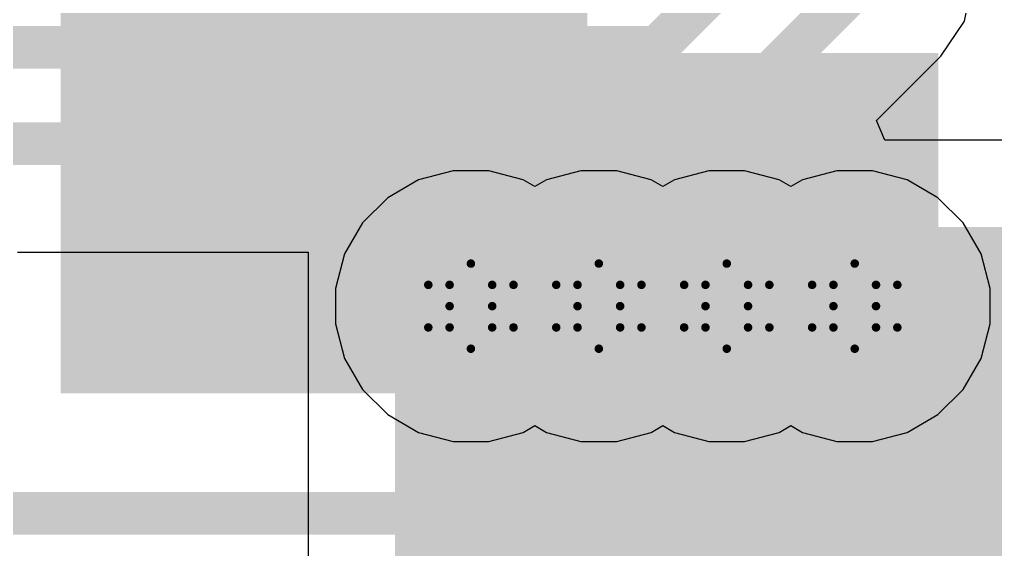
# Model space of a CAD drawing. Header units: inches. Extents: x -3 to 5437, y -3 to 5435.
# Drawn here: x 67.88 to 73.7, y 11.97 to 15.13 of the extents above; entities that cross this region are included whole.
import ezdxf

# ---------------------------------------------------------------- set-up
doc = ezdxf.new("R2010")
doc.units = ezdxf.units.IN
for name, color, linetype in [('Bottom Layer', 5, 'Continuous'), ('Bottom Solder', 6, 'Continuous'), ('Drill Drawing', 1, 'Continuous'), ('GND', 16, 'Continuous'), ('PWR', 76, 'Continuous'), ('Top Layer', 1, 'Continuous'), ('Top Solder', 216, 'Continuous'), ('Via Holes', 16, 'Continuous')]:
    doc.layers.add(name, color=color, linetype=linetype)

msp = doc.modelspace()

# ---------------------------------------------------------------- hatches: boundary and pattern name
at = {"layer": 'Bottom Layer'}
for points in [[(68.1228, 12.9032), (71.2613, 12.9032), (71.2613, 17.399), (68.1228, 17.399)], [(68.1228, 12.9032), (73.3552, 12.9032), (73.3552, 14.9352), (68.1228, 14.9352)]]:
    msp.add_hatch(color=5, dxfattribs=at).paths.add_polyline_path(points)
h = msp.add_hatch(color=5, dxfattribs=at)
edge = h.paths.add_edge_path()
edge.add_arc((70.5678, 13.4242), 0.3, 0, 360)
h = msp.add_hatch(color=5, dxfattribs=at)
edge = h.paths.add_edge_path()
edge.add_arc((71.3305, 13.4242), 0.3, 0, 360)
h = msp.add_hatch(color=5, dxfattribs=at)
edge = h.paths.add_edge_path()
edge.add_arc((72.0932, 13.4242), 0.3, 0, 360)
h = msp.add_hatch(color=5, dxfattribs=at)
edge = h.paths.add_edge_path()
edge.add_arc((72.856, 13.4242), 0.3, 0, 360)
at = {"layer": 'Bottom Solder'}
h = msp.add_hatch(color=6, dxfattribs=at)
edge = h.paths.add_edge_path()
edge.add_arc((70.5678, 13.4242), 0.15, 0, 360)
h = msp.add_hatch(color=6, dxfattribs=at)
edge = h.paths.add_edge_path()
edge.add_arc((71.3305, 13.4242), 0.15, 0, 360)
h = msp.add_hatch(color=6, dxfattribs=at)
edge = h.paths.add_edge_path()
edge.add_arc((72.0932, 13.4242), 0.15, 0, 360)
h = msp.add_hatch(color=6, dxfattribs=at)
edge = h.paths.add_edge_path()
edge.add_arc((72.856, 13.4242), 0.15, 0, 360)
at = {"layer": 'GND'}
h = msp.add_hatch(color=16, dxfattribs=at)
edge = h.paths.add_edge_path()
edge.add_arc((70.5678, 13.4242), 0.3, 0, 360)
h = msp.add_hatch(color=16, dxfattribs=at)
edge = h.paths.add_edge_path()
edge.add_arc((71.3305, 13.4242), 0.3, 0, 360)
h = msp.add_hatch(color=16, dxfattribs=at)
edge = h.paths.add_edge_path()
edge.add_arc((72.0932, 13.4242), 0.3, 0, 360)
h = msp.add_hatch(color=16, dxfattribs=at)
edge = h.paths.add_edge_path()
edge.add_arc((72.856, 13.4242), 0.3, 0, 360)
at = {"layer": 'PWR'}
h = msp.add_hatch(color=76, dxfattribs=at)
edge = h.paths.add_edge_path()
edge.add_arc((70.5678, 13.4242), 0.3, 0, 360)
h = msp.add_hatch(color=76, dxfattribs=at)
edge = h.paths.add_edge_path()
edge.add_arc((71.3305, 13.4242), 0.3, 0, 360)
h = msp.add_hatch(color=76, dxfattribs=at)
edge = h.paths.add_edge_path()
edge.add_arc((72.0932, 13.4242), 0.3, 0, 360)
h = msp.add_hatch(color=76, dxfattribs=at)
edge = h.paths.add_edge_path()
edge.add_arc((72.856, 13.4242), 0.3, 0, 360)
at = {"layer": 'Top Layer'}
msp.add_hatch(color=1, dxfattribs=at).paths.add_polyline_path([(70.1148, 11.2531), (77.4072, 11.2531), (77.4072, 13.8964), (70.1148, 13.8964)])
h = msp.add_hatch(color=1, dxfattribs=at)
edge = h.paths.add_edge_path()
edge.add_arc((70.5678, 13.4242), 0.3, 0, 360)
h = msp.add_hatch(color=1, dxfattribs=at)
edge = h.paths.add_edge_path()
edge.add_arc((71.3305, 13.4242), 0.3, 0, 360)
h = msp.add_hatch(color=1, dxfattribs=at)
edge = h.paths.add_edge_path()
edge.add_arc((72.0932, 13.4242), 0.3, 0, 360)
h = msp.add_hatch(color=1, dxfattribs=at)
edge = h.paths.add_edge_path()
edge.add_arc((72.856, 13.4242), 0.3, 0, 360)
at = {"layer": 'Top Solder'}
h = msp.add_hatch(color=216, dxfattribs=at)
edge = h.paths.add_edge_path()
edge.add_arc((70.5678, 13.4242), 0.15, 0, 360)
h = msp.add_hatch(color=216, dxfattribs=at)
edge = h.paths.add_edge_path()
edge.add_arc((71.3305, 13.4242), 0.15, 0, 360)
h = msp.add_hatch(color=216, dxfattribs=at)
edge = h.paths.add_edge_path()
edge.add_arc((72.0932, 13.4242), 0.15, 0, 360)
h = msp.add_hatch(color=216, dxfattribs=at)
edge = h.paths.add_edge_path()
edge.add_arc((72.856, 13.4242), 0.15, 0, 360)
at = {"layer": 'Via Holes'}
h = msp.add_hatch(color=7, dxfattribs=at)
edge = h.paths.add_edge_path()
edge.add_arc((70.5678, 13.4242), 0.15, 0, 360)
h = msp.add_hatch(color=7, dxfattribs=at)
edge = h.paths.add_edge_path()
edge.add_arc((71.3305, 13.4242), 0.15, 0, 360)
h = msp.add_hatch(color=7, dxfattribs=at)
edge = h.paths.add_edge_path()
edge.add_arc((72.0932, 13.4242), 0.15, 0, 360)
h = msp.add_hatch(color=7, dxfattribs=at)
edge = h.paths.add_edge_path()
edge.add_arc((72.856, 13.4242), 0.15, 0, 360)

# ---------------------------------------------------------------- linework, layer by layer
at = {"layer": 'Bottom Layer'}
msp.add_lwpolyline([(58.5065, 12.1885, 0.254, 0.254, 0), (97.2192, 12.1885, 0.254, 0.254, 0)], format="xyseb", dxfattribs=at)
at = {"layer": 'Drill Drawing'}
for points in [[(70.4408, 13.5512, 0.0508, 0.0508, 0), (70.5678, 13.6782, 0.0508, 0.0508, 0)], [(70.5678, 13.6782, 0.0508, 0.0508, 0), (70.6948, 13.5512, 0.0508, 0.0508, 0)], [(71.2035, 13.5512, 0.0508, 0.0508, 0), (71.3305, 13.6782, 0.0508, 0.0508, 0)], [(71.3305, 13.6782, 0.0508, 0.0508, 0), (71.4575, 13.5512, 0.0508, 0.0508, 0)], [(71.9662, 13.5512, 0.0508, 0.0508, 0), (72.0932, 13.6782, 0.0508, 0.0508, 0)], [(72.0932, 13.6782, 0.0508, 0.0508, 0), (72.2202, 13.5512, 0.0508, 0.0508, 0)], [(72.729, 13.5512, 0.0508, 0.0508, 0), (72.856, 13.6782, 0.0508, 0.0508, 0)], [(72.856, 13.6782, 0.0508, 0.0508, 0), (72.983, 13.5512, 0.0508, 0.0508, 0)], [(70.3138, 13.5512, 0.0508, 0.0508, 0), (70.4408, 13.4242, 0.0508, 0.0508, 0)], [(70.3138, 13.5512, 0.0508, 0.0508, 0), (70.4408, 13.5512, 0.0508, 0.0508, 0)], [(70.6948, 13.5512, 0.0508, 0.0508, 0), (70.8218, 13.5512, 0.0508, 0.0508, 0)], [(70.6948, 13.4242, 0.0508, 0.0508, 0), (70.8218, 13.5512, 0.0508, 0.0508, 0)], [(71.0765, 13.5512, 0.0508, 0.0508, 0), (71.2035, 13.4242, 0.0508, 0.0508, 0)], [(71.0765, 13.5512, 0.0508, 0.0508, 0), (71.2035, 13.5512, 0.0508, 0.0508, 0)], [(71.4575, 13.5512, 0.0508, 0.0508, 0), (71.5845, 13.5512, 0.0508, 0.0508, 0)], [(71.4575, 13.4242, 0.0508, 0.0508, 0), (71.5845, 13.5512, 0.0508, 0.0508, 0)], [(71.8392, 13.5512, 0.0508, 0.0508, 0), (71.9662, 13.4242, 0.0508, 0.0508, 0)], [(71.8392, 13.5512, 0.0508, 0.0508, 0), (71.9662, 13.5512, 0.0508, 0.0508, 0)], [(72.2202, 13.5512, 0.0508, 0.0508, 0), (72.3472, 13.5512, 0.0508, 0.0508, 0)], [(72.2202, 13.4242, 0.0508, 0.0508, 0), (72.3472, 13.5512, 0.0508, 0.0508, 0)], [(72.602, 13.5512, 0.0508, 0.0508, 0), (72.729, 13.4242, 0.0508, 0.0508, 0)], [(72.602, 13.5512, 0.0508, 0.0508, 0), (72.729, 13.5512, 0.0508, 0.0508, 0)], [(72.983, 13.5512, 0.0508, 0.0508, 0), (73.11, 13.5512, 0.0508, 0.0508, 0)], [(72.983, 13.4242, 0.0508, 0.0508, 0), (73.11, 13.5512, 0.0508, 0.0508, 0)], [(70.3138, 13.2972, 0.0508, 0.0508, 0), (70.4408, 13.4242, 0.0508, 0.0508, 0)], [(70.6948, 13.4242, 0.0508, 0.0508, 0), (70.8218, 13.2972, 0.0508, 0.0508, 0)], [(71.0765, 13.2972, 0.0508, 0.0508, 0), (71.2035, 13.4242, 0.0508, 0.0508, 0)], [(71.4575, 13.4242, 0.0508, 0.0508, 0), (71.5845, 13.2972, 0.0508, 0.0508, 0)], [(71.8392, 13.2972, 0.0508, 0.0508, 0), (71.9662, 13.4242, 0.0508, 0.0508, 0)], [(72.2202, 13.4242, 0.0508, 0.0508, 0), (72.3472, 13.2972, 0.0508, 0.0508, 0)], [(72.602, 13.2972, 0.0508, 0.0508, 0), (72.729, 13.4242, 0.0508, 0.0508, 0)], [(72.983, 13.4242, 0.0508, 0.0508, 0), (73.11, 13.2972, 0.0508, 0.0508, 0)], [(70.3138, 13.2972, 0.0508, 0.0508, 0), (70.4408, 13.2972, 0.0508, 0.0508, 0)], [(70.4408, 13.2972, 0.0508, 0.0508, 0), (70.5678, 13.1702, 0.0508, 0.0508, 0)], [(70.5678, 13.1702, 0.0508, 0.0508, 0), (70.6948, 13.2972, 0.0508, 0.0508, 0)], [(70.6948, 13.2972, 0.0508, 0.0508, 0), (70.8218, 13.2972, 0.0508, 0.0508, 0)], [(71.0765, 13.2972, 0.0508, 0.0508, 0), (71.2035, 13.2972, 0.0508, 0.0508, 0)], [(71.2035, 13.2972, 0.0508, 0.0508, 0), (71.3305, 13.1702, 0.0508, 0.0508, 0)], [(71.3305, 13.1702, 0.0508, 0.0508, 0), (71.4575, 13.2972, 0.0508, 0.0508, 0)], [(71.4575, 13.2972, 0.0508, 0.0508, 0), (71.5845, 13.2972, 0.0508, 0.0508, 0)], [(71.8392, 13.2972, 0.0508, 0.0508, 0), (71.9662, 13.2972, 0.0508, 0.0508, 0)], [(71.9662, 13.2972, 0.0508, 0.0508, 0), (72.0932, 13.1702, 0.0508, 0.0508, 0)], [(72.0932, 13.1702, 0.0508, 0.0508, 0), (72.2202, 13.2972, 0.0508, 0.0508, 0)], [(72.2202, 13.2972, 0.0508, 0.0508, 0), (72.3472, 13.2972, 0.0508, 0.0508, 0)], [(72.602, 13.2972, 0.0508, 0.0508, 0), (72.729, 13.2972, 0.0508, 0.0508, 0)], [(72.729, 13.2972, 0.0508, 0.0508, 0), (72.856, 13.1702, 0.0508, 0.0508, 0)], [(72.856, 13.1702, 0.0508, 0.0508, 0), (72.983, 13.2972, 0.0508, 0.0508, 0)], [(72.983, 13.2972, 0.0508, 0.0508, 0), (73.11, 13.2972, 0.0508, 0.0508, 0)]]:
    msp.add_lwpolyline(points, format="xyseb", dxfattribs=at)
for points in [[(70.5551, 13.6782, 0.0254, 0.0254, 1), (70.5805, 13.6782, 0.0254, 0.0254, 1)], [(70.5551, 13.6782, 0.0254, 0.0254, 1), (70.5805, 13.6782, 0.0254, 0.0254, 1)], [(71.3178, 13.6782, 0.0254, 0.0254, 1), (71.3432, 13.6782, 0.0254, 0.0254, 1)], [(71.3178, 13.6782, 0.0254, 0.0254, 1), (71.3432, 13.6782, 0.0254, 0.0254, 1)], [(72.0805, 13.6782, 0.0254, 0.0254, 1), (72.1059, 13.6782, 0.0254, 0.0254, 1)], [(72.0805, 13.6782, 0.0254, 0.0254, 1), (72.1059, 13.6782, 0.0254, 0.0254, 1)], [(72.8433, 13.6782, 0.0254, 0.0254, 1), (72.8687, 13.6782, 0.0254, 0.0254, 1)], [(72.8433, 13.6782, 0.0254, 0.0254, 1), (72.8687, 13.6782, 0.0254, 0.0254, 1)], [(70.3011, 13.5512, 0.0254, 0.0254, 1), (70.3265, 13.5512, 0.0254, 0.0254, 1)], [(70.3011, 13.5512, 0.0254, 0.0254, 1), (70.3265, 13.5512, 0.0254, 0.0254, 1)], [(70.4281, 13.5512, 0.0254, 0.0254, 1), (70.4535, 13.5512, 0.0254, 0.0254, 1)], [(70.4281, 13.5512, 0.0254, 0.0254, 1), (70.4535, 13.5512, 0.0254, 0.0254, 1)], [(70.6821, 13.5512, 0.0254, 0.0254, 1), (70.7075, 13.5512, 0.0254, 0.0254, 1)], [(70.6821, 13.5512, 0.0254, 0.0254, 1), (70.7075, 13.5512, 0.0254, 0.0254, 1)], [(70.8091, 13.5512, 0.0254, 0.0254, 1), (70.8345, 13.5512, 0.0254, 0.0254, 1)], [(70.8091, 13.5512, 0.0254, 0.0254, 1), (70.8345, 13.5512, 0.0254, 0.0254, 1)], [(71.0638, 13.5512, 0.0254, 0.0254, 1), (71.0892, 13.5512, 0.0254, 0.0254, 1)], [(71.0638, 13.5512, 0.0254, 0.0254, 1), (71.0892, 13.5512, 0.0254, 0.0254, 1)], [(71.1908, 13.5512, 0.0254, 0.0254, 1), (71.2162, 13.5512, 0.0254, 0.0254, 1)], [(71.1908, 13.5512, 0.0254, 0.0254, 1), (71.2162, 13.5512, 0.0254, 0.0254, 1)], [(71.4448, 13.5512, 0.0254, 0.0254, 1), (71.4702, 13.5512, 0.0254, 0.0254, 1)], [(71.4448, 13.5512, 0.0254, 0.0254, 1), (71.4702, 13.5512, 0.0254, 0.0254, 1)], [(71.5718, 13.5512, 0.0254, 0.0254, 1), (71.5972, 13.5512, 0.0254, 0.0254, 1)], [(71.5718, 13.5512, 0.0254, 0.0254, 1), (71.5972, 13.5512, 0.0254, 0.0254, 1)], [(71.8265, 13.5512, 0.0254, 0.0254, 1), (71.8519, 13.5512, 0.0254, 0.0254, 1)], [(71.8265, 13.5512, 0.0254, 0.0254, 1), (71.8519, 13.5512, 0.0254, 0.0254, 1)], [(71.9535, 13.5512, 0.0254, 0.0254, 1), (71.9789, 13.5512, 0.0254, 0.0254, 1)], [(71.9535, 13.5512, 0.0254, 0.0254, 1), (71.9789, 13.5512, 0.0254, 0.0254, 1)], [(72.2075, 13.5512, 0.0254, 0.0254, 1), (72.2329, 13.5512, 0.0254, 0.0254, 1)], [(72.2075, 13.5512, 0.0254, 0.0254, 1), (72.2329, 13.5512, 0.0254, 0.0254, 1)], [(72.3345, 13.5512, 0.0254, 0.0254, 1), (72.3599, 13.5512, 0.0254, 0.0254, 1)], [(72.3345, 13.5512, 0.0254, 0.0254, 1), (72.3599, 13.5512, 0.0254, 0.0254, 1)], [(72.5893, 13.5512, 0.0254, 0.0254, 1), (72.6147, 13.5512, 0.0254, 0.0254, 1)], [(72.5893, 13.5512, 0.0254, 0.0254, 1), (72.6147, 13.5512, 0.0254, 0.0254, 1)], [(72.7163, 13.5512, 0.0254, 0.0254, 1), (72.7417, 13.5512, 0.0254, 0.0254, 1)], [(72.7163, 13.5512, 0.0254, 0.0254, 1), (72.7417, 13.5512, 0.0254, 0.0254, 1)], [(72.9703, 13.5512, 0.0254, 0.0254, 1), (72.9957, 13.5512, 0.0254, 0.0254, 1)], [(72.9703, 13.5512, 0.0254, 0.0254, 1), (72.9957, 13.5512, 0.0254, 0.0254, 1)], [(73.0973, 13.5512, 0.0254, 0.0254, 1), (73.1227, 13.5512, 0.0254, 0.0254, 1)], [(73.0973, 13.5512, 0.0254, 0.0254, 1), (73.1227, 13.5512, 0.0254, 0.0254, 1)], [(70.4281, 13.4242, 0.0254, 0.0254, 1), (70.4535, 13.4242, 0.0254, 0.0254, 1)], [(70.4281, 13.4242, 0.0254, 0.0254, 1), (70.4535, 13.4242, 0.0254, 0.0254, 1)], [(70.6821, 13.4242, 0.0254, 0.0254, 1), (70.7075, 13.4242, 0.0254, 0.0254, 1)], [(70.6821, 13.4242, 0.0254, 0.0254, 1), (70.7075, 13.4242, 0.0254, 0.0254, 1)], [(71.1908, 13.4242, 0.0254, 0.0254, 1), (71.2162, 13.4242, 0.0254, 0.0254, 1)], [(71.1908, 13.4242, 0.0254, 0.0254, 1), (71.2162, 13.4242, 0.0254, 0.0254, 1)], [(71.4448, 13.4242, 0.0254, 0.0254, 1), (71.4702, 13.4242, 0.0254, 0.0254, 1)], [(71.4448, 13.4242, 0.0254, 0.0254, 1), (71.4702, 13.4242, 0.0254, 0.0254, 1)], [(71.9535, 13.4242, 0.0254, 0.0254, 1), (71.9789, 13.4242, 0.0254, 0.0254, 1)], [(71.9535, 13.4242, 0.0254, 0.0254, 1), (71.9789, 13.4242, 0.0254, 0.0254, 1)], [(72.2075, 13.4242, 0.0254, 0.0254, 1), (72.2329, 13.4242, 0.0254, 0.0254, 1)], [(72.2075, 13.4242, 0.0254, 0.0254, 1), (72.2329, 13.4242, 0.0254, 0.0254, 1)], [(72.7163, 13.4242, 0.0254, 0.0254, 1), (72.7417, 13.4242, 0.0254, 0.0254, 1)], [(72.7163, 13.4242, 0.0254, 0.0254, 1), (72.7417, 13.4242, 0.0254, 0.0254, 1)], [(72.9703, 13.4242, 0.0254, 0.0254, 1), (72.9957, 13.4242, 0.0254, 0.0254, 1)], [(72.9703, 13.4242, 0.0254, 0.0254, 1), (72.9957, 13.4242, 0.0254, 0.0254, 1)], [(70.3011, 13.2972, 0.0254, 0.0254, 1), (70.3265, 13.2972, 0.0254, 0.0254, 1)], [(70.3011, 13.2972, 0.0254, 0.0254, 1), (70.3265, 13.2972, 0.0254, 0.0254, 1)], [(70.4281, 13.2972, 0.0254, 0.0254, 1), (70.4535, 13.2972, 0.0254, 0.0254, 1)], [(70.4281, 13.2972, 0.0254, 0.0254, 1), (70.4535, 13.2972, 0.0254, 0.0254, 1)], [(70.6821, 13.2972, 0.0254, 0.0254, 1), (70.7075, 13.2972, 0.0254, 0.0254, 1)], [(70.6821, 13.2972, 0.0254, 0.0254, 1), (70.7075, 13.2972, 0.0254, 0.0254, 1)], [(70.8091, 13.2972, 0.0254, 0.0254, 1), (70.8345, 13.2972, 0.0254, 0.0254, 1)], [(70.8091, 13.2972, 0.0254, 0.0254, 1), (70.8345, 13.2972, 0.0254, 0.0254, 1)], [(71.0638, 13.2972, 0.0254, 0.0254, 1), (71.0892, 13.2972, 0.0254, 0.0254, 1)], [(71.0638, 13.2972, 0.0254, 0.0254, 1), (71.0892, 13.2972, 0.0254, 0.0254, 1)], [(71.1908, 13.2972, 0.0254, 0.0254, 1), (71.2162, 13.2972, 0.0254, 0.0254, 1)], [(71.1908, 13.2972, 0.0254, 0.0254, 1), (71.2162, 13.2972, 0.0254, 0.0254, 1)], [(71.4448, 13.2972, 0.0254, 0.0254, 1), (71.4702, 13.2972, 0.0254, 0.0254, 1)], [(71.4448, 13.2972, 0.0254, 0.0254, 1), (71.4702, 13.2972, 0.0254, 0.0254, 1)], [(71.5718, 13.2972, 0.0254, 0.0254, 1), (71.5972, 13.2972, 0.0254, 0.0254, 1)], [(71.5718, 13.2972, 0.0254, 0.0254, 1), (71.5972, 13.2972, 0.0254, 0.0254, 1)], [(71.8265, 13.2972, 0.0254, 0.0254, 1), (71.8519, 13.2972, 0.0254, 0.0254, 1)], [(71.8265, 13.2972, 0.0254, 0.0254, 1), (71.8519, 13.2972, 0.0254, 0.0254, 1)], [(71.9535, 13.2972, 0.0254, 0.0254, 1), (71.9789, 13.2972, 0.0254, 0.0254, 1)], [(71.9535, 13.2972, 0.0254, 0.0254, 1), (71.9789, 13.2972, 0.0254, 0.0254, 1)], [(72.2075, 13.2972, 0.0254, 0.0254, 1), (72.2329, 13.2972, 0.0254, 0.0254, 1)], [(72.2075, 13.2972, 0.0254, 0.0254, 1), (72.2329, 13.2972, 0.0254, 0.0254, 1)], [(72.3345, 13.2972, 0.0254, 0.0254, 1), (72.3599, 13.2972, 0.0254, 0.0254, 1)], [(72.3345, 13.2972, 0.0254, 0.0254, 1), (72.3599, 13.2972, 0.0254, 0.0254, 1)], [(72.5893, 13.2972, 0.0254, 0.0254, 1), (72.6147, 13.2972, 0.0254, 0.0254, 1)], [(72.5893, 13.2972, 0.0254, 0.0254, 1), (72.6147, 13.2972, 0.0254, 0.0254, 1)], [(72.7163, 13.2972, 0.0254, 0.0254, 1), (72.7417, 13.2972, 0.0254, 0.0254, 1)], [(72.7163, 13.2972, 0.0254, 0.0254, 1), (72.7417, 13.2972, 0.0254, 0.0254, 1)], [(72.9703, 13.2972, 0.0254, 0.0254, 1), (72.9957, 13.2972, 0.0254, 0.0254, 1)], [(72.9703, 13.2972, 0.0254, 0.0254, 1), (72.9957, 13.2972, 0.0254, 0.0254, 1)], [(73.0973, 13.2972, 0.0254, 0.0254, 1), (73.1227, 13.2972, 0.0254, 0.0254, 1)], [(73.0973, 13.2972, 0.0254, 0.0254, 1), (73.1227, 13.2972, 0.0254, 0.0254, 1)], [(70.5551, 13.1702, 0.0254, 0.0254, 1), (70.5805, 13.1702, 0.0254, 0.0254, 1)], [(70.5551, 13.1702, 0.0254, 0.0254, 1), (70.5805, 13.1702, 0.0254, 0.0254, 1)], [(71.3178, 13.1702, 0.0254, 0.0254, 1), (71.3432, 13.1702, 0.0254, 0.0254, 1)], [(71.3178, 13.1702, 0.0254, 0.0254, 1), (71.3432, 13.1702, 0.0254, 0.0254, 1)], [(72.0805, 13.1702, 0.0254, 0.0254, 1), (72.1059, 13.1702, 0.0254, 0.0254, 1)], [(72.0805, 13.1702, 0.0254, 0.0254, 1), (72.1059, 13.1702, 0.0254, 0.0254, 1)], [(72.8433, 13.1702, 0.0254, 0.0254, 1), (72.8687, 13.1702, 0.0254, 0.0254, 1)], [(72.8433, 13.1702, 0.0254, 0.0254, 1), (72.8687, 13.1702, 0.0254, 0.0254, 1)]]:
    msp.add_lwpolyline(points, format="xyseb", close=True, dxfattribs=at)
at = {"layer": 'GND'}
for p, q in [((70.4614, 14.2322), (70.2559, 14.1771)), ((70.6742, 14.2322), (70.4614, 14.2322)), ((70.8797, 14.1771), (70.6742, 14.2322)), ((71.2241, 14.2322), (71.0186, 14.1771)), ((71.4369, 14.2322), (71.2241, 14.2322)), ((71.6424, 14.1771), (71.4369, 14.2322)), ((71.9869, 14.2322), (71.7814, 14.1771)), ((72.1996, 14.2322), (71.9869, 14.2322)), ((72.4051, 14.1771), (72.1996, 14.2322)), ((72.7496, 14.2322), (72.5441, 14.1771)), ((72.9623, 14.2322), (72.7496, 14.2322)), ((73.1678, 14.1771), (72.9623, 14.2322)), ((70.2559, 14.1771), (70.0717, 14.0707)), ((70.9492, 14.137), (70.8797, 14.1771)), ((71.0186, 14.1771), (70.9492, 14.137)), ((71.7119, 14.137), (71.6424, 14.1771)), ((71.7814, 14.1771), (71.7119, 14.137)), ((72.4746, 14.137), (72.4051, 14.1771)), ((72.5441, 14.1771), (72.4746, 14.137)), ((73.3521, 14.0707), (73.1678, 14.1771)), ((70.0717, 14.0707), (69.9212, 13.9203)), ((73.5025, 13.9203), (73.3521, 14.0707)), ((69.9212, 13.9203), (69.8149, 13.736)), ((73.6089, 13.736), (73.5025, 13.9203)), ((69.8149, 13.736), (69.7598, 13.5305)), ((73.664, 13.5305), (73.6089, 13.736)), ((69.7598, 13.5305), (69.7598, 13.3178)), ((73.664, 13.3178), (73.664, 13.5305)), ((69.7598, 13.3178), (69.8149, 13.1123)), ((73.6089, 13.1123), (73.664, 13.3178)), ((69.8149, 13.1123), (69.9212, 12.928)), ((73.5025, 12.928), (73.6089, 13.1123)), ((69.9212, 12.928), (70.0717, 12.7776)), ((73.3521, 12.7776), (73.5025, 12.928)), ((70.0717, 12.7776), (70.2559, 12.6712)), ((73.1678, 12.6712), (73.3521, 12.7776)), ((70.8797, 12.6712), (70.9492, 12.7113)), ((70.9492, 12.7113), (71.0186, 12.6712)), ((71.6424, 12.6712), (71.7119, 12.7113)), ((71.7119, 12.7113), (71.7814, 12.6712)), ((72.4051, 12.6712), (72.4746, 12.7113)), ((72.4746, 12.7113), (72.5441, 12.6712)), ((70.2559, 12.6712), (70.4614, 12.6162)), ((70.6742, 12.6162), (70.8797, 12.6712)), ((71.0186, 12.6712), (71.2241, 12.6162)), ((71.4369, 12.6162), (71.6424, 12.6712)), ((71.7814, 12.6712), (71.9869, 12.6162)), ((72.1996, 12.6162), (72.4051, 12.6712)), ((72.5441, 12.6712), (72.7496, 12.6162)), ((72.9623, 12.6162), (73.1678, 12.6712)), ((70.4614, 12.6162), (70.6742, 12.6162)), ((71.2241, 12.6162), (71.4369, 12.6162)), ((71.9869, 12.6162), (72.1996, 12.6162)), ((72.7496, 12.6162), (72.9623, 12.6162))]:
    msp.add_line(p, q, dxfattribs=at)
at = {"layer": 'PWR'}
for p, q in [((70.4614, 14.2322), (70.2559, 14.1771)), ((70.6742, 14.2322), (70.4614, 14.2322)), ((70.8797, 14.1771), (70.6742, 14.2322)), ((71.2241, 14.2322), (71.0186, 14.1771)), ((71.4369, 14.2322), (71.2241, 14.2322)), ((71.6424, 14.1771), (71.4369, 14.2322)), ((71.9869, 14.2322), (71.7814, 14.1771)), ((72.1996, 14.2322), (71.9869, 14.2322)), ((72.4051, 14.1771), (72.1996, 14.2322)), ((72.7496, 14.2322), (72.5441, 14.1771)), ((72.9623, 14.2322), (72.7496, 14.2322)), ((73.1678, 14.1771), (72.9623, 14.2322)), ((70.2559, 14.1771), (70.0717, 14.0707)), ((70.9492, 14.137), (70.8797, 14.1771)), ((71.0186, 14.1771), (70.9492, 14.137)), ((71.7119, 14.137), (71.6424, 14.1771)), ((71.7814, 14.1771), (71.7119, 14.137)), ((72.4746, 14.137), (72.4051, 14.1771)), ((72.5441, 14.1771), (72.4746, 14.137)), ((73.3521, 14.0707), (73.1678, 14.1771)), ((70.0717, 14.0707), (69.9212, 13.9203)), ((73.5025, 13.9203), (73.3521, 14.0707)), ((69.9212, 13.9203), (69.8149, 13.736)), ((73.6089, 13.736), (73.5025, 13.9203)), ((69.8149, 13.736), (69.7598, 13.5305)), ((73.664, 13.5305), (73.6089, 13.736)), ((69.7598, 13.5305), (69.7598, 13.3178)), ((73.664, 13.3178), (73.664, 13.5305)), ((69.7598, 13.3178), (69.8149, 13.1123)), ((73.6089, 13.1123), (73.664, 13.3178)), ((69.8149, 13.1123), (69.9212, 12.928)), ((73.5025, 12.928), (73.6089, 13.1123)), ((69.9212, 12.928), (70.0717, 12.7776)), ((73.3521, 12.7776), (73.5025, 12.928)), ((70.0717, 12.7776), (70.2559, 12.6712)), ((73.1678, 12.6712), (73.3521, 12.7776)), ((70.8797, 12.6712), (70.9492, 12.7113)), ((70.9492, 12.7113), (71.0186, 12.6712)), ((71.6424, 12.6712), (71.7119, 12.7113)), ((71.7119, 12.7113), (71.7814, 12.6712)), ((72.4051, 12.6712), (72.4746, 12.7113)), ((72.4746, 12.7113), (72.5441, 12.6712)), ((70.2559, 12.6712), (70.4614, 12.6162)), ((70.6742, 12.6162), (70.8797, 12.6712)), ((71.0186, 12.6712), (71.2241, 12.6162)), ((71.4369, 12.6162), (71.6424, 12.6712)), ((71.7814, 12.6712), (71.9869, 12.6162)), ((72.1996, 12.6162), (72.4051, 12.6712)), ((72.5441, 12.6712), (72.7496, 12.6162)), ((72.9623, 12.6162), (73.1678, 12.6712)), ((70.4614, 12.6162), (70.6742, 12.6162)), ((71.2241, 12.6162), (71.4369, 12.6162)), ((71.9869, 12.6162), (72.1996, 12.6162)), ((72.7496, 12.6162), (72.9623, 12.6162))]:
    msp.add_line(p, q, dxfattribs=at)
at = {"layer": 'Top Layer'}
for p, q in [((73.5105, 15.1251), (73.5598, 15.3729)), ((73.3701, 14.9151), (73.5105, 15.1251)), ((72.9867, 14.5317), (73.3701, 14.9151)), ((73.0353, 14.4143), (72.9867, 14.5317)), ((77.4072, 14.4143), (73.0353, 14.4143)), ((67.8642, 13.746), (69.5968, 13.746)), ((69.5968, 13.746), (69.5968, 11.2531))]:
    msp.add_line(p, q, dxfattribs=at)
for points in [[(71.6764, 14.9684, 0.254, 0.254, 0), (72.312, 15.604, 0.254, 0.254, 0)], [(71.9329, 14.3935, 0.254, 0.254, 0), (72.9123, 15.3729, 0.254, 0.254, 0)], [(62.3952, 14.9684, 0.254, 0.254, 0), (71.6764, 14.9684, 0.254, 0.254, 0)], [(62.4195, 14.3935, 0.254, 0.254, 0), (71.9329, 14.3935, 0.254, 0.254, 0)]]:
    msp.add_lwpolyline(points, format="xyseb", dxfattribs=at)
for points in [[(71.6129, 14.9684, 0.127, 0.127, 1), (71.7399, 14.9684, 0.127, 0.127, 1)], [(71.6129, 14.9684, 0.127, 0.127, 1), (71.7399, 14.9684, 0.127, 0.127, 1)], [(71.8694, 14.3935, 0.127, 0.127, 1), (71.9964, 14.3935, 0.127, 0.127, 1)], [(71.8694, 14.3935, 0.127, 0.127, 1), (71.9964, 14.3935, 0.127, 0.127, 1)]]:
    msp.add_lwpolyline(points, format="xyseb", close=True, dxfattribs=at)

doc.saveas('drawing.dxf')
